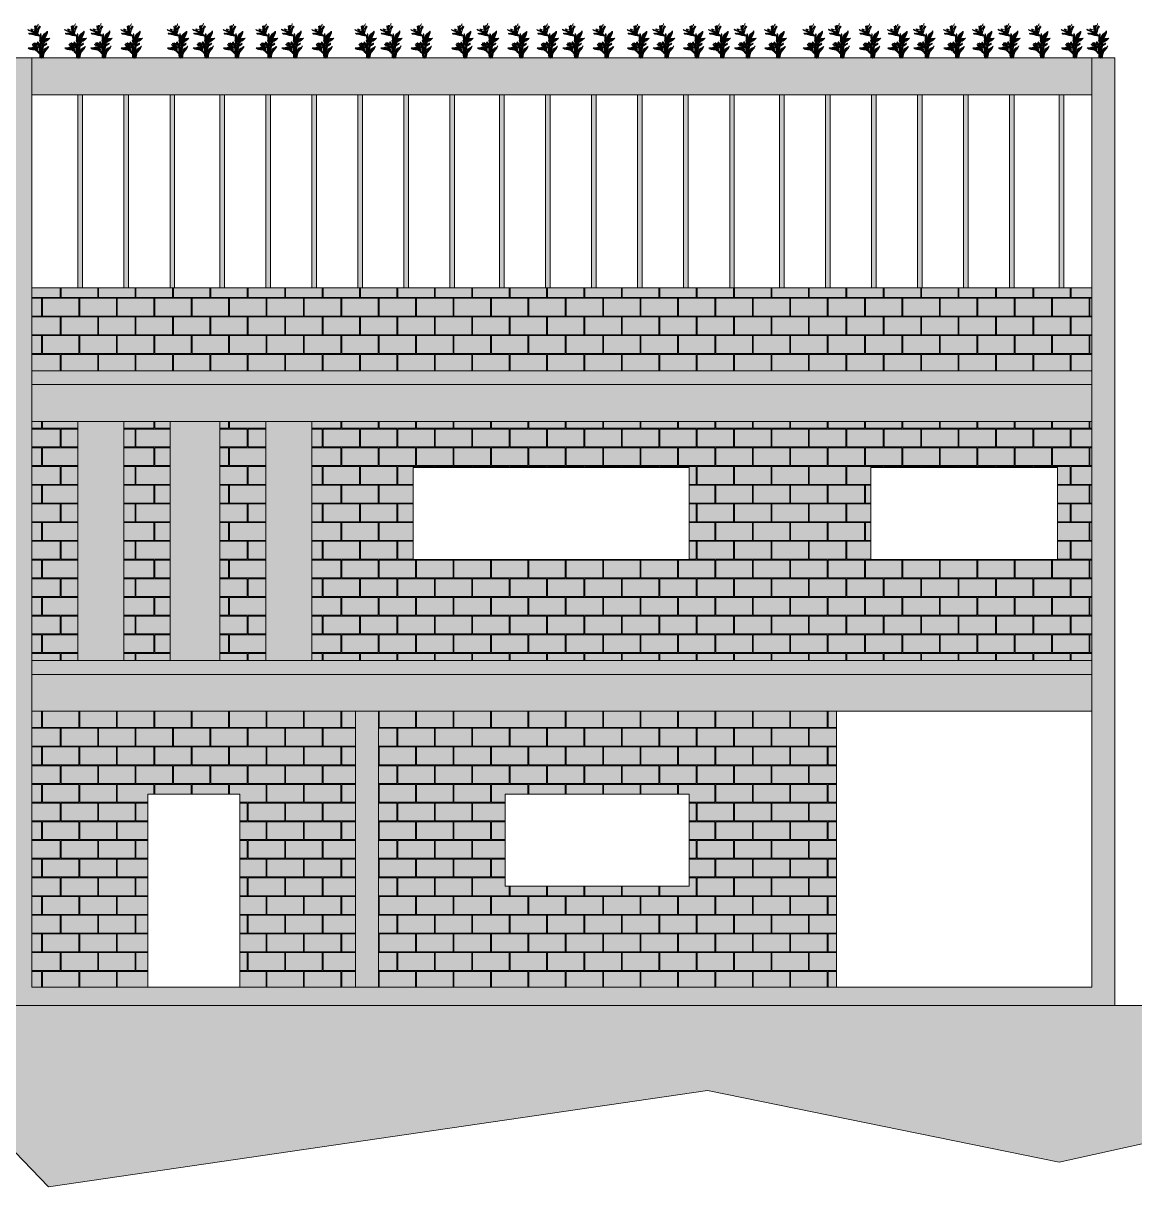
# Model space of a CAD drawing. Header units: millimetres. Extents: x 1551 to 1744, y 1536 to 1676.
# Drawn here: x 1723.19 to 1735.26, y 1535.83 to 1548.67 of the extents above; entities that cross this region are included whole.
import ezdxf

# ---------------------------------------------------------------- set-up
doc = ezdxf.new("R2010")
doc.units = ezdxf.units.MM
doc.layers.add('03_Fina', color=7, linetype='Continuous', lineweight=9)
doc.layers.add('DWGAUTOCAD.COM', color=7, linetype='Continuous')
pattern_1 = [(0, (-189.93441, 15.18747), (0.2032, 0.2032), [0.396875, -0.009525]), (0, (-190.13761, 15.197), (0.2032, 0.2032), [0.396875, -0.009525]), (90, (-189.93441, 15.18747), (-0.2032, 0.2032), [-0.212725, 0.193675]), (90, (-189.94394, 15.18747), (-0.2032, 0.2032), [-0.212725, 0.193675])]

# ---------------------------------------------------------------- blocks, each defined once
blk = doc.blocks.new('A$C30AC3F94')
at = {"layer": '03_Fina', "color": 252, "true_color": 0x939598}
for p, q in [((141, 1662), (141, 1554)), ((141, 1554), (201, 1383)), ((149, 1666), (156, 1658)), ((156, 1658), (160, 1628)), ((160, 1628), (223, 1569)), ((164, 1554), (160, 1550)), ((160, 1550), (164, 1521)), ((178, 1532), (164, 1554)), ((164, 1521), (175, 1498)), ((175, 1584), (178, 1588)), ((178, 1588), (175, 1584)), ((175, 1584), (178, 1562)), ((175, 1498), (178, 1502)), ((178, 1562), (201, 1513)), ((178, 1502), (178, 1532)), ((182, 1584), (186, 1584)), ((186, 1584), (182, 1584)), ((190, 1472), (186, 1457)), ((186, 1457), (208, 1413)), ((190, 1580), (238, 1543)), ((190, 1483), (197, 1491)), ((190, 1483), (190, 1476)), ((197, 1491), (208, 1476)), ((201, 1513), (227, 1476)), ((234, 1472), (208, 1472)), ((208, 1413), (234, 1472)), ((216, 1543), (219, 1547)), ((219, 1547), (216, 1543)), ((216, 1543), (219, 1524)), ((219, 1524), (231, 1502)), ((223, 1569), (364, 1476)), ((223, 1547), (231, 1539)), ((231, 1539), (234, 1521)), ((231, 1502), (234, 1476)), ((234, 1521), (245, 1498)), ((238, 1543), (323, 1491)), ((245, 1498), (253, 1476)), ((253, 1472), (253, 1428)), ((268, 1509), (271, 1513)), ((271, 1513), (268, 1509)), ((268, 1509), (268, 1480)), ((268, 1480), (271, 1476)), ((271, 1405), (271, 1472)), ((275, 1513), (279, 1509)), ((279, 1509), (275, 1513)), ((279, 1506), (286, 1476)), ((286, 1472), (290, 1376)), ((312, 1472), (327, 1472)), ((316, 1476), (323, 1476)), ((323, 1491), (342, 1476)), ((346, 1383), (323, 1454)), ((327, 1472), (383, 1428)), ((342, 1446), (331, 1465)), ((346, 1417), (342, 1446)), ((524, 1439), (532, 1472)), ((547, 1513), (535, 1476)), ((554, 1509), (558, 1428)), ((569, 1930), (573, 1941)), ((602, 1848), (569, 1930)), ((573, 1941), (625, 1889)), ((587, 1892), (587, 1881)), ((621, 1848), (625, 1852)), ((628, 1892), (625, 1974)), ((625, 1889), (628, 1892)), ((628, 1967), (710, 1848)), ((673, 1785), (632, 1844)), ((640, 1915), (643, 1918)), ((643, 1918), (640, 1915)), ((640, 1915), (658, 1840)), ((643, 1829), (710, 1580)), ((647, 1915), (692, 1848)), ((654, 1751), (662, 1744)), ((658, 1428), (714, 1472)), ((662, 1744), (673, 1785)), ((677, 2108), (680, 2112)), ((706, 1662), (677, 1766)), ((680, 2112), (692, 2104)), ((695, 2086), (777, 1918)), ((706, 2011), (695, 2086)), ((703, 1591), (740, 1565)), ((729, 1640), (706, 1662)), ((710, 1848), (751, 1747)), ((710, 1621), (729, 1625)), ((718, 1606), (710, 1621)), ((736, 1469), (710, 1446)), ((710, 1446), (755, 1439)), ((755, 1777), (714, 1837)), ((714, 1506), (732, 1491)), ((736, 1602), (718, 1606)), ((718, 1476), (833, 1565)), ((721, 2008), (725, 2011)), ((777, 1472), (721, 1443)), ((744, 1543), (725, 1521)), ((729, 1625), (729, 1640)), ((803, 1472), (729, 1391)), ((755, 1576), (736, 1602)), ((740, 1565), (744, 1543)), ((744, 2011), (751, 1989)), ((762, 1554), (747, 1517)), ((747, 1517), (755, 1513)), ((751, 1989), (788, 1930)), ((751, 1747), (792, 1662)), ((758, 1796), (755, 1777)), ((773, 1651), (755, 1643)), ((755, 1643), (762, 1584)), ((777, 1621), (755, 1576)), ((755, 1513), (799, 1558)), ((807, 1606), (762, 1554)), ((792, 1673), (773, 1651)), ((792, 1632), (777, 1621)), ((799, 1558), (777, 1580)), ((781, 1476), (785, 1480)), ((785, 1480), (781, 1476)), ((799, 1736), (785, 1703)), ((788, 1889), (796, 1863)), ((788, 1684), (811, 1669)), ((788, 1480), (814, 1498)), ((792, 1662), (792, 1632)), ((796, 1863), (807, 1848)), ((799, 1900), (811, 1889)), ((807, 1848), (799, 1736)), ((859, 1457), (799, 1435)), ((814, 1632), (807, 1606)), ((807, 1476), (829, 1487)), ((811, 1889), (837, 2008)), ((811, 1669), (822, 1844)), ((859, 1673), (814, 1632)), ((814, 1498), (851, 1502)), ((822, 1844), (837, 1911)), ((840, 1647), (825, 1643)), ((829, 1487), (870, 1483)), ((837, 2008), (833, 2000)), ((837, 1911), (844, 1896)), ((844, 1896), (848, 1721)), ((844, 1509), (851, 1532)), ((855, 1509), (844, 1509)), ((848, 2004), (870, 1829)), ((848, 1721), (859, 1718)), ((851, 1532), (848, 1528)), ((866, 1736), (851, 1788)), ((866, 1606), (851, 1591)), ((851, 1591), (859, 1580)), ((851, 1502), (855, 1498)), ((874, 1524), (855, 1509)), ((855, 1498), (881, 1498)), ((859, 1718), (866, 1736)), ((900, 1736), (859, 1695)), ((870, 1703), (859, 1673)), ((859, 1580), (944, 1640)), ((889, 1610), (866, 1606)), ((870, 1829), (881, 1844)), ((892, 1826), (870, 1788)), ((870, 1562), (881, 1573)), ((881, 1543), (870, 1562)), ((870, 1483), (874, 1480)), ((970, 1513), (874, 1524)), ((874, 1480), (926, 1480)), ((877, 1714), (896, 1822)), ((877, 1435), (930, 1465)), ((881, 1848), (900, 1892)), ((881, 1573), (896, 1576)), ((881, 1498), (885, 1495)), ((911, 1803), (885, 1766)), ((907, 1595), (885, 1595)), ((885, 1495), (903, 1495)), ((967, 1532), (889, 1539)), ((896, 1822), (892, 1826)), ((892, 1714), (900, 1707)), ((892, 1654), (900, 1654)), ((896, 1576), (933, 1547)), ((930, 1465), (896, 1457)), ((900, 1892), (915, 1959)), ((903, 1781), (900, 1736)), ((900, 1707), (1078, 1777)), ((903, 1495), (915, 1491)), ((974, 1643), (907, 1595)), ((933, 1967), (911, 1803)), ((915, 1491), (922, 1495)), ((918, 1967), (933, 1967)), ((922, 1495), (926, 1491)), ((922, 1446), (930, 1428)), ((926, 1491), (1008, 1491)), ((926, 1480), (930, 1476)), ((930, 1476), (1037, 1476)), ((930, 1409), (1063, 1446)), ((933, 1591), (952, 1606)), ((996, 1584), (933, 1591)), ((933, 1547), (970, 1536)), ((937, 1446), (1045, 1465)), ((944, 1640), (970, 1647)), ((948, 1573), (944, 1565)), ((944, 1565), (963, 1554)), ((967, 1454), (948, 1450)), ((952, 1606), (959, 1602)), ((963, 1554), (1034, 1547)), ((970, 1536), (967, 1532)), ((970, 1647), (974, 1643)), ((1171, 1513), (970, 1513)), ((974, 1457), (974, 1439)), ((1272, 1699), (996, 1584)), ((1097, 1710), (1000, 1640)), ((1000, 1640), (1011, 1636)), ((1008, 1491), (1011, 1495)), ((1011, 1636), (1286, 1744)), ((1011, 1495), (1089, 1495)), ((1019, 1465), (1022, 1469)), ((1022, 1469), (1019, 1465)), ((1026, 1454), (1019, 1465)), ((1034, 1547), (1075, 1536)), ((1045, 1465), (1041, 1472)), ((1045, 1710), (1056, 1707)), ((1056, 1476), (1060, 1476)), ((1060, 1476), (1056, 1476)), ((1063, 1472), (1063, 1461)), ((1063, 1446), (1082, 1446)), ((1075, 1536), (1164, 1532)), ((1078, 1777), (1138, 1781)), ((1153, 1773), (1082, 1721)), ((1082, 1721), (1097, 1721)), ((1082, 1446), (1190, 1472)), ((1082, 1469), (1123, 1472)), ((1089, 1465), (1082, 1469)), ((1086, 1476), (1089, 1480)), ((1089, 1480), (1086, 1476)), ((1089, 1495), (1093, 1498)), ((1093, 1498), (1112, 1498)), ((1093, 1480), (1123, 1480)), ((1097, 1721), (1097, 1710)), ((1104, 1654), (1115, 1651)), ((1112, 1498), (1119, 1495)), ((1119, 1495), (1123, 1498)), ((1123, 1498), (1153, 1498)), ((1123, 1480), (1127, 1476)), ((1138, 1781), (1149, 1788)), ((1149, 1788), (1153, 1773)), ((1153, 1498), (1156, 1502)), ((1156, 1502), (1179, 1502)), ((1164, 1532), (1175, 1524)), ((1175, 1524), (1171, 1513)), ((1179, 1502), (1182, 1506)), ((1182, 1506), (1205, 1506)), ((1190, 1472), (1208, 1472)), ((1205, 1506), (1238, 1517)), ((1242, 1483), (1212, 1476)), ((1238, 1517), (1260, 1536)), ((1268, 1517), (1242, 1483)), ((1260, 1536), (1272, 1532)), ((1272, 1532), (1268, 1517)), ((1286, 1714), (1272, 1699)), ((1286, 1744), (1327, 1766)), ((1331, 1755), (1290, 1718)), ((1327, 1766), (1331, 1755)), ((4, 1234), (0, 1223)), ((0, 1223), (123, 1104)), ((108, 1205), (4, 1234)), ((56, 1167), (60, 1156)), ((63, 729), (126, 606)), ((71, 751), (74, 747)), ((74, 747), (71, 751)), ((71, 751), (82, 732)), ((78, 1175), (74, 1171)), ((74, 1171), (126, 1119)), ((100, 1160), (78, 1175)), ((86, 725), (126, 680)), ((97, 1190), (100, 1193)), ((100, 1193), (97, 1190)), ((97, 1190), (119, 1171)), ((108, 1160), (100, 1160)), ((104, 1193), (108, 1193)), ((108, 1193), (104, 1193)), ((219, 1201), (108, 1205)), ((141, 1130), (108, 1160)), ((112, 1190), (119, 1190)), ((119, 1190), (134, 1171)), ((119, 1171), (145, 1164)), ((123, 1104), (205, 1048)), ((126, 1119), (149, 1104)), ((138, 1160), (134, 1164)), ((145, 1164), (138, 1160)), ((152, 1112), (141, 1130)), ((152, 1190), (149, 1186)), ((149, 1186), (149, 1179)), ((149, 1179), (201, 1130)), ((149, 1104), (152, 1112)), ((164, 1186), (152, 1190)), ((175, 1190), (164, 1186)), ((164, 1123), (167, 1127)), ((167, 1127), (164, 1123)), ((164, 1123), (178, 1104)), ((171, 1127), (205, 1108)), ((186, 1182), (175, 1190)), ((182, 1141), (186, 1138)), ((186, 1138), (182, 1141)), ((182, 1101), (208, 1067)), ((201, 918), (182, 915)), ((182, 915), (190, 900)), ((186, 1175), (186, 1182)), ((219, 1141), (186, 1175)), ((190, 863), (186, 851)), ((186, 851), (323, 770)), ((190, 900), (231, 863)), ((231, 863), (190, 863)), ((201, 1383), (297, 1186)), ((201, 1130), (227, 1119)), ((205, 1108), (201, 1104)), ((327, 859), (201, 918)), ((205, 1179), (208, 1182)), ((208, 1182), (205, 1179)), ((205, 1179), (260, 1112)), ((205, 1048), (264, 1019)), ((208, 1067), (212, 1074)), ((212, 1182), (238, 1182)), ((212, 1074), (216, 1093)), ((216, 1093), (264, 1037)), ((283, 1182), (219, 1201)), ((231, 1123), (219, 1141)), ((231, 1428), (223, 1379)), ((223, 1379), (238, 1353)), ((223, 1101), (275, 1078)), ((223, 903), (234, 903)), ((227, 1119), (231, 1123)), ((249, 1409), (231, 1428)), ((238, 1353), (245, 1361)), ((238, 1182), (286, 1167)), ((245, 1361), (249, 1409)), ((257, 1376), (249, 1320)), ((249, 1320), (264, 1283)), ((253, 1428), (271, 1405)), ((253, 866), (257, 870)), ((257, 870), (253, 866)), ((253, 866), (286, 837)), ((264, 1383), (257, 1376)), ((260, 1112), (264, 1104)), ((260, 870), (264, 870)), ((264, 870), (260, 870)), ((301, 1335), (264, 1383)), ((264, 1283), (279, 1260)), ((264, 1037), (264, 1067)), ((268, 1149), (290, 1119)), ((268, 1101), (294, 1086)), ((268, 866), (271, 866)), ((271, 866), (268, 866)), ((271, 1156), (271, 1153)), ((271, 1153), (275, 1156)), ((275, 1156), (271, 1156)), ((275, 1063), (305, 1015)), ((305, 1056), (275, 1063)), ((275, 863), (279, 863)), ((279, 863), (275, 863)), ((279, 1260), (290, 1272)), ((279, 1156), (301, 1130)), ((297, 1186), (283, 1182)), ((283, 859), (286, 859)), ((286, 859), (283, 859)), ((283, 814), (286, 818)), ((286, 818), (283, 814)), ((283, 814), (312, 792)), ((286, 1167), (305, 1160)), ((286, 837), (331, 825)), ((290, 1376), (320, 1335)), ((290, 1272), (294, 1309)), ((290, 1119), (297, 1104)), ((290, 855), (320, 844)), ((290, 818), (335, 814)), ((294, 1309), (301, 1324)), ((301, 1260), (294, 1246)), ((294, 1246), (294, 1227)), ((294, 1227), (312, 1205)), ((294, 1086), (305, 1089)), ((301, 1324), (301, 1335)), ((305, 1298), (301, 1260)), ((301, 1130), (312, 1104)), ((305, 1089), (301, 1101)), ((301, 1048), (305, 1056)), ((309, 1019), (301, 1048)), ((305, 1160), (338, 1123)), ((305, 1015), (309, 1019)), ((309, 1305), (312, 1309)), ((312, 1309), (323, 1305)), ((312, 1205), (316, 1208)), ((312, 792), (379, 766)), ((316, 1257), (327, 1260)), ((316, 1208), (316, 1257)), ((316, 1101), (327, 1082)), ((320, 1335), (331, 1342)), ((320, 1037), (338, 989)), ((320, 844), (346, 844)), ((323, 1305), (335, 1283)), ((327, 1193), (323, 1190)), ((323, 1190), (323, 1171)), ((323, 1171), (342, 1153)), ((346, 1015), (323, 1041)), ((323, 770), (379, 747)), ((327, 1260), (331, 1219)), ((331, 1219), (327, 1216)), ((327, 1216), (327, 1193)), ((327, 1082), (327, 1063)), ((327, 1063), (338, 1052)), ((368, 863), (327, 859)), ((331, 825), (383, 825)), ((335, 1409), (335, 1312)), ((335, 1312), (394, 1223)), ((335, 1283), (350, 1264)), ((335, 814), (338, 811)), ((338, 1123), (342, 1104)), ((338, 1052), (346, 1060)), ((338, 989), (346, 1015)), ((338, 811), (372, 811)), ((342, 1331), (346, 1383)), ((342, 1153), (350, 1160)), ((346, 1060), (342, 1101)), ((346, 1164), (350, 1167)), ((350, 1160), (346, 1164)), ((346, 844), (350, 840)), ((350, 1264), (353, 1253)), ((350, 1208), (361, 1212)), ((350, 1167), (350, 1208)), ((350, 840), (376, 840)), ((353, 1253), (368, 1234)), ((361, 974), (353, 967)), ((353, 967), (364, 944)), ((361, 1279), (390, 1312)), ((361, 1212), (364, 1208)), ((364, 1186), (361, 1182)), ((361, 1182), (361, 1112)), ((361, 1112), (364, 1104)), ((368, 970), (361, 974)), ((364, 1208), (364, 1186)), ((364, 944), (372, 952)), ((379, 1327), (368, 1286)), ((368, 1234), (387, 1201)), ((379, 1082), (368, 1101)), ((372, 952), (368, 970)), ((383, 1428), (372, 1409)), ((372, 1409), (379, 1383)), ((372, 1019), (376, 1022)), ((376, 1022), (372, 1019)), ((372, 1019), (387, 974)), ((372, 811), (376, 807)), ((376, 840), (394, 833)), ((376, 807), (394, 807)), ((379, 1383), (379, 1327)), ((379, 747), (379, 1082)), ((379, 1022), (394, 1008)), ((379, 766), (394, 762)), ((383, 825), (394, 822)), ((383, 729), (439, 446)), ((387, 1201), (394, 1179)), ((387, 1123), (387, 1104)), ((387, 1123), (394, 1123)), ((387, 974), (387, 944)), ((387, 944), (394, 941)), ((390, 1312), (390, 1402)), ((390, 1402), (468, 1272)), ((394, 1223), (409, 1257)), ((394, 1063), (394, 1048)), ((394, 1048), (409, 1034)), ((394, 941), (416, 889)), ((398, 1175), (409, 1134)), ((398, 1123), (402, 1119)), ((402, 1119), (398, 1123)), ((398, 1112), (402, 1115)), ((402, 1115), (398, 1112)), ((398, 1112), (398, 1104)), ((398, 1101), (398, 1067)), ((398, 833), (435, 822)), ((398, 822), (428, 807)), ((428, 799), (398, 803)), ((468, 758), (398, 762)), ((402, 1000), (428, 967)), ((402, 729), (405, 710)), ((405, 1342), (420, 1342)), ((405, 1201), (409, 1316)), ((409, 1182), (405, 1201)), ((465, 807), (405, 911)), ((405, 710), (409, 729)), ((409, 1316), (424, 1257)), ((428, 1153), (409, 1182)), ((409, 1134), (420, 1104)), ((409, 1034), (468, 1101)), ((420, 1056), (420, 1101)), ((420, 1101), (450, 1101)), ((428, 1015), (424, 1000)), ((424, 1000), (435, 993)), ((450, 1216), (428, 1153)), ((439, 1004), (428, 1015)), ((428, 967), (450, 903)), ((428, 807), (428, 799)), ((428, 680), (431, 744)), ((439, 1134), (431, 1127)), ((431, 1127), (435, 1104)), ((431, 1041), (435, 1063)), ((442, 1034), (431, 1041)), ((431, 744), (502, 666)), ((435, 993), (439, 1004)), ((435, 822), (476, 766)), ((454, 1179), (439, 1134)), ((502, 1093), (442, 1034)), ((457, 1272), (450, 1253)), ((450, 1253), (450, 1216)), ((450, 903), (495, 840)), ((465, 1216), (454, 1179)), ((461, 1115), (454, 1104)), ((468, 1272), (457, 1272)), ((472, 1167), (461, 1115)), ((465, 1253), (472, 1260)), ((465, 1253), (465, 1216)), ((480, 1048), (465, 1034)), ((465, 1034), (468, 996)), ((498, 773), (465, 807)), ((468, 996), (483, 985)), ((476, 766), (468, 758)), ((472, 1260), (480, 1253)), ((472, 1167), (480, 1167)), ((483, 1138), (472, 1104)), ((472, 729), (491, 643)), ((480, 1253), (498, 1197)), ((480, 1167), (483, 1138)), ((487, 1045), (480, 1048)), ((483, 985), (487, 1045)), ((487, 929), (483, 926)), ((483, 926), (528, 833)), ((513, 877), (487, 929)), ((495, 840), (506, 840)), ((498, 1197), (502, 1145)), ((532, 803), (498, 773)), ((502, 1145), (506, 1141)), ((506, 1108), (502, 1104)), ((506, 1045), (502, 1101)), ((506, 989), (502, 892)), ((506, 1141), (506, 1108)), ((528, 993), (506, 1045)), ((513, 982), (506, 989)), ((506, 840), (513, 877)), ((506, 792), (517, 792)), ((521, 710), (509, 729)), ((535, 903), (513, 982)), ((517, 1197), (524, 1439)), ((517, 1093), (554, 989)), ((517, 915), (535, 863)), ((521, 1101), (532, 1078)), ((550, 1015), (528, 993)), ((528, 833), (532, 803)), ((535, 863), (535, 903)), ((539, 1405), (550, 1405)), ((550, 1405), (539, 1405)), ((539, 1405), (547, 1108)), ((547, 1108), (543, 1104)), ((543, 1104), (550, 1015)), ((547, 751), (554, 740)), ((550, 1402), (558, 1290)), ((554, 989), (587, 1037)), ((569, 963), (554, 948)), ((554, 948), (554, 859)), ((554, 874), (565, 770)), ((554, 740), (554, 751)), ((554, 751), (565, 721)), ((558, 1428), (569, 1391)), ((569, 1342), (558, 1335)), ((558, 1290), (569, 1290)), ((558, 1246), (558, 1231)), ((558, 1231), (565, 1223)), ((558, 1212), (573, 1182)), ((565, 721), (558, 729)), ((587, 1316), (561, 1223)), ((565, 1260), (561, 1257)), ((561, 1257), (565, 1246)), ((561, 1223), (587, 1182)), ((576, 1175), (561, 1190)), ((561, 1138), (569, 1127)), ((569, 1138), (561, 1138)), ((569, 1257), (565, 1260)), ((565, 1246), (569, 1257)), ((565, 1223), (565, 1242)), ((565, 1182), (565, 1164)), ((565, 1164), (576, 1167)), ((573, 1119), (565, 1127)), ((565, 1127), (565, 1104)), ((565, 1101), (569, 1063)), ((565, 1041), (576, 1026)), ((565, 1030), (569, 1011)), ((565, 770), (576, 758)), ((569, 1391), (576, 1383)), ((569, 1290), (569, 1331)), ((569, 1331), (587, 1316)), ((584, 1193), (569, 1190)), ((569, 1127), (569, 1138)), ((569, 1063), (573, 1101)), ((587, 1004), (569, 963)), ((580, 1123), (573, 1119)), ((573, 1104), (576, 1108)), ((576, 1108), (573, 1104)), ((576, 1383), (606, 1405)), ((587, 1182), (576, 1175)), ((576, 1167), (580, 1164)), ((576, 758), (587, 770)), ((580, 1164), (580, 1123)), ((591, 1342), (584, 1364)), ((587, 1037), (584, 1101)), ((587, 959), (584, 863)), ((584, 863), (606, 818)), ((625, 1089), (587, 959)), ((587, 770), (587, 1004)), ((647, 1405), (591, 1342)), ((714, 1364), (595, 1357)), ((595, 736), (610, 792)), ((640, 732), (595, 736)), ((610, 1320), (599, 1108)), ((599, 1108), (606, 1086)), ((606, 1405), (658, 1428)), ((610, 1320), (606, 1316)), ((606, 1086), (625, 1089)), ((606, 818), (706, 941)), ((610, 1387), (688, 1394)), ((610, 792), (654, 874)), ((621, 1368), (613, 1327)), ((628, 770), (714, 859)), ((632, 758), (628, 770)), ((643, 758), (632, 758)), ((930, 729), (636, 613)), ((643, 1387), (640, 1376)), ((666, 755), (640, 740)), ((688, 851), (643, 758)), ((647, 892), (729, 993)), ((654, 1409), (684, 1413)), ((725, 1387), (654, 1372)), ((666, 1394), (662, 1391)), ((662, 1391), (732, 1364)), ((692, 788), (666, 755)), ((684, 1413), (725, 1428)), ((688, 1394), (684, 1387)), ((703, 889), (692, 874)), ((692, 874), (695, 833)), ((718, 848), (692, 788)), ((695, 706), (848, 725)), ((710, 933), (703, 889)), ((706, 941), (710, 933)), ((710, 1402), (930, 1409)), ((729, 1391), (710, 1402)), ((714, 859), (718, 848)), ((747, 892), (718, 803)), ((718, 803), (721, 799)), ((744, 996), (721, 915)), ((721, 915), (725, 911)), ((721, 799), (825, 896)), ((725, 911), (755, 956)), ((729, 993), (744, 996)), ((732, 1364), (863, 1394)), ((758, 1413), (736, 1398)), ((777, 1391), (736, 1391)), ((747, 948), (747, 892)), ((755, 956), (766, 952)), ((758, 729), (758, 755)), ((758, 755), (770, 732)), ((766, 952), (762, 933)), ((770, 1413), (788, 1405)), ((863, 892), (770, 807)), ((770, 807), (785, 818)), ((770, 732), (844, 740)), ((770, 740), (777, 740)), ((777, 1428), (777, 1391)), ((777, 803), (885, 889)), ((777, 740), (807, 762)), ((788, 859), (792, 863)), ((818, 1435), (803, 1405)), ((807, 762), (818, 766)), ((818, 848), (822, 851)), ((818, 766), (840, 784)), ((855, 1428), (825, 1424)), ((825, 896), (870, 929)), ((844, 740), (911, 762)), ((848, 784), (1008, 903)), ((848, 803), (848, 784)), ((848, 725), (851, 718)), ((930, 941), (863, 892)), ((874, 851), (863, 848)), ((870, 929), (892, 933)), ((1000, 933), (881, 870)), ((881, 870), (892, 866)), ((885, 889), (896, 885)), ((896, 744), (885, 736)), ((885, 736), (896, 732)), ((892, 1439), (900, 1428)), ((892, 933), (918, 952)), ((896, 885), (900, 870)), ((915, 747), (896, 744)), ((896, 732), (915, 744)), ((922, 848), (907, 844)), ((911, 762), (926, 773)), ((915, 744), (915, 747)), ((918, 952), (930, 948)), ((918, 751), (922, 747)), ((922, 747), (918, 751)), ((926, 773), (933, 773)), ((930, 948), (930, 941)), ((933, 773), (941, 781)), ((970, 751), (933, 732)), ((941, 781), (970, 792)), ((970, 792), (978, 799)), ((989, 766), (970, 751)), ((978, 799), (1008, 811)), ((1000, 770), (989, 766)), ((1008, 903), (1000, 933)), ((1071, 837), (1000, 770)), ((1008, 811), (1026, 825)), ((1026, 825), (1037, 829)), ((1037, 829), (1056, 844)), ((1056, 844), (1063, 848)), ((1063, 848), (1071, 837)), ((97, 703), (100, 699)), ((126, 680), (249, 628)), ((126, 606), (294, 402)), ((130, 654), (182, 602)), ((164, 651), (134, 658)), ((186, 558), (160, 591)), ((160, 591), (205, 561)), ((182, 636), (164, 651)), ((182, 602), (182, 636)), ((208, 632), (197, 628)), ((197, 628), (205, 584)), ((205, 561), (197, 550)), ((205, 584), (264, 528)), ((219, 621), (208, 632)), ((219, 547), (212, 539)), ((212, 539), (242, 524)), ((216, 532), (231, 506)), ((238, 573), (219, 621)), ((223, 569), (238, 613)), ((231, 506), (257, 509)), ((238, 613), (260, 602)), ((242, 524), (238, 506)), ((249, 628), (320, 576)), ((257, 509), (253, 480)), ((253, 480), (305, 416)), ((286, 476), (257, 509)), ((260, 602), (271, 547)), ((279, 573), (264, 584)), ((264, 528), (279, 573)), ((275, 457), (286, 476)), ((286, 502), (279, 554)), ((283, 587), (312, 558)), ((309, 480), (286, 502)), ((294, 402), (323, 349)), ((335, 454), (297, 461)), ((305, 416), (312, 420)), ((312, 558), (309, 480)), ((312, 420), (331, 487)), ((320, 576), (383, 491)), ((331, 398), (323, 390)), ((323, 390), (327, 379)), ((323, 349), (346, 290)), ((327, 379), (338, 390)), ((379, 465), (331, 532)), ((331, 532), (335, 454)), ((353, 506), (331, 502)), ((331, 487), (350, 402)), ((338, 390), (331, 398)), ((350, 353), (342, 346)), ((342, 346), (346, 335)), ((346, 335), (353, 338)), ((346, 290), (376, 152)), ((350, 402), (361, 390)), ((353, 338), (350, 353)), ((361, 390), (368, 398)), ((368, 398), (379, 465)), ((394, 420), (368, 323)), ((368, 323), (394, 323)), ((383, 450), (372, 439)), ((376, 152), (402, 4)), ((405, 309), (383, 301)), ((383, 301), (383, 268)), ((383, 268), (394, 242)), ((394, 323), (405, 335)), ((394, 242), (416, 123)), ((428, 376), (398, 461)), ((398, 413), (409, 361)), ((402, 4), (450, 22)), ((405, 335), (409, 357)), ((424, 331), (405, 309)), ((416, 123), (424, 130)), ((420, 639), (424, 610)), ((420, 149), (431, 264)), ((424, 130), (420, 149)), ((442, 201), (424, 331)), ((442, 628), (428, 680)), ((435, 387), (428, 376)), ((439, 446), (435, 387)), ((435, 160), (442, 201)), ((435, 89), (435, 160)), ((457, 52), (435, 89)), ((439, 0), (457, 52)), ((446, 584), (442, 628)), ((461, 335), (442, 264)), ((442, 82), (461, 145)), ((454, 576), (446, 584)), ((454, 402), (450, 398)), ((450, 398), (454, 394)), ((454, 394), (450, 390)), ((450, 390), (450, 361)), ((465, 591), (454, 576)), ((457, 446), (454, 442)), ((454, 442), (454, 402)), ((461, 498), (457, 494)), ((457, 494), (457, 446)), ((457, 323), (457, 253)), ((457, 279), (468, 275)), ((468, 238), (457, 245)), ((468, 227), (457, 216)), ((465, 89), (457, 74)), ((468, 547), (461, 521)), ((461, 521), (461, 498)), ((461, 145), (468, 238)), ((468, 621), (465, 591)), ((468, 413), (465, 394)), ((465, 394), (472, 379)), ((472, 379), (465, 372)), ((465, 372), (465, 361)), ((472, 71), (465, 89)), ((491, 643), (468, 621)), ((468, 547), (472, 550)), ((472, 550), (468, 547)), ((476, 428), (468, 413)), ((476, 476), (472, 472)), ((472, 472), (472, 442)), ((472, 442), (476, 428)), ((472, 33), (472, 71)), ((483, 22), (472, 33)), ((476, 547), (483, 539)), ((483, 517), (476, 494)), ((476, 494), (476, 476)), ((487, 357), (480, 119)), ((480, 119), (483, 86)), ((483, 539), (483, 532)), ((483, 532), (491, 524)), ((491, 524), (483, 517)), ((483, 86), (491, 71)), ((498, 33), (483, 22)), ((491, 405), (487, 387)), ((487, 387), (491, 379)), ((491, 379), (487, 361)), ((498, 454), (491, 431)), ((491, 431), (491, 405)), ((491, 71), (543, 204)), ((495, 554), (569, 643)), ((502, 498), (498, 454)), ((506, 30), (498, 33)), ((502, 666), (509, 658)), ((506, 506), (513, 513)), ((509, 658), (521, 673)), ((524, 621), (509, 632)), ((513, 513), (521, 498)), ((517, 602), (524, 587)), ((521, 673), (521, 710)), ((521, 498), (524, 461)), ((532, 628), (524, 621)), ((524, 461), (528, 457)), ((528, 67), (524, 19)), ((532, 558), (528, 554)), ((528, 554), (532, 539)), ((528, 457), (528, 431)), ((528, 431), (532, 428)), ((539, 89), (528, 67)), ((535, 677), (532, 628)), ((535, 554), (532, 558)), ((532, 539), (535, 554)), ((532, 535), (535, 532)), ((532, 428), (532, 409)), ((532, 409), (535, 405)), ((535, 532), (539, 539)), ((539, 521), (535, 517)), ((535, 517), (535, 491)), ((535, 491), (539, 487)), ((535, 405), (535, 361)), ((539, 684), (587, 714)), ((554, 487), (539, 521)), ((539, 487), (539, 465)), ((539, 465), (547, 450)), ((543, 204), (539, 357)), ((543, 606), (591, 591)), ((547, 450), (554, 465)), ((550, 439), (547, 435)), ((547, 435), (550, 428)), ((554, 435), (550, 439)), ((550, 428), (554, 435)), ((595, 651), (554, 617)), ((554, 465), (554, 487)), ((565, 587), (558, 249)), ((558, 249), (565, 245)), ((565, 245), (602, 309)), ((632, 651), (569, 625)), ((628, 636), (573, 662)), ((573, 662), (591, 643)), ((658, 677), (576, 654)), ((580, 387), (584, 372)), ((606, 692), (584, 688)), ((584, 688), (602, 684)), ((584, 416), (584, 390)), ((584, 390), (587, 387)), ((584, 372), (591, 379)), ((584, 26), (599, 100)), ((591, 19), (584, 26)), ((587, 714), (621, 714)), ((587, 539), (606, 599)), ((595, 539), (587, 539)), ((595, 513), (587, 509)), ((587, 509), (587, 498)), ((587, 498), (595, 491)), ((591, 491), (587, 487)), ((587, 487), (591, 476)), ((595, 465), (587, 461)), ((587, 461), (595, 454)), ((587, 428), (591, 416)), ((591, 416), (587, 428)), ((587, 387), (591, 413)), ((591, 379), (587, 383)), ((625, 639), (591, 628)), ((591, 628), (621, 628)), ((595, 487), (591, 491)), ((591, 476), (595, 487)), ((591, 260), (595, 257)), ((602, 26), (591, 19)), ((632, 658), (595, 651)), ((595, 573), (595, 539)), ((595, 491), (595, 513)), ((595, 454), (595, 465)), ((599, 100), (595, 212)), ((677, 357), (599, 260)), ((599, 260), (599, 271)), ((602, 684), (606, 692)), ((625, 602), (602, 584)), ((602, 361), (625, 602)), ((602, 309), (602, 357)), ((613, 242), (602, 26)), ((606, 599), (613, 576)), ((606, 271), (613, 242)), ((643, 335), (610, 290)), ((617, 297), (640, 290)), ((621, 714), (695, 706)), ((625, 569), (621, 335)), ((621, 335), (647, 342)), ((625, 309), (625, 301)), ((632, 309), (625, 309)), ((736, 688), (628, 636)), ((628, 316), (632, 309)), ((714, 439), (643, 364)), ((643, 364), (643, 361)), ((699, 357), (643, 297)), ((654, 654), (751, 677)), ((662, 662), (654, 654)), ((684, 651), (662, 662)), ((662, 383), (666, 387)), ((666, 387), (662, 383)), ((662, 364), (688, 387)), ((751, 428), (680, 361)), ((692, 394), (699, 402)), ((699, 402), (729, 428)), ((703, 361), (706, 364)), ((706, 364), (703, 361)), ((706, 666), (725, 662)), ((710, 364), (751, 402)), ((725, 587), (714, 535)), ((714, 535), (718, 532)), ((721, 461), (714, 439)), ((718, 532), (718, 487)), ((718, 487), (721, 483)), ((721, 483), (721, 461)), ((729, 595), (792, 654)), ((729, 428), (747, 431)), ((732, 565), (744, 587)), ((732, 521), (732, 565)), ((736, 517), (732, 521)), ((732, 405), (736, 409)), ((736, 409), (732, 405)), ((736, 454), (736, 517)), ((740, 450), (736, 454)), ((747, 454), (740, 450)), ((766, 613), (747, 595)), ((751, 528), (747, 524)), ((747, 524), (747, 491)), ((747, 491), (751, 476)), ((751, 476), (747, 472)), ((747, 472), (747, 454)), ((747, 431), (751, 428)), ((770, 599), (751, 547)), ((751, 547), (751, 528)), ((755, 409), (758, 413)), ((758, 413), (822, 461)), ((851, 718), (762, 692)), ((762, 692), (766, 680)), ((785, 617), (766, 613)), ((766, 547), (792, 610)), ((766, 472), (766, 547)), ((777, 468), (766, 472)), ((773, 617), (799, 639)), ((773, 606), (777, 610)), ((792, 487), (777, 468)), ((792, 610), (785, 617)), ((792, 654), (922, 669)), ((814, 591), (792, 487)), ((799, 639), (840, 647)), ((807, 491), (818, 561)), ((818, 487), (807, 491)), ((818, 714), (833, 710)), ((818, 561), (837, 599)), ((833, 498), (818, 487)), ((822, 461), (855, 480)), ((837, 517), (833, 498)), ((837, 599), (840, 613)), ((848, 535), (837, 517)), ((840, 613), (859, 636)), ((855, 569), (848, 535)), ((859, 636), (851, 643)), ((885, 621), (855, 569)), ((855, 524), (877, 584)), ((859, 506), (855, 524)), ((855, 480), (885, 491)), ((874, 509), (859, 506)), ((896, 524), (874, 509)), ((877, 584), (900, 617)), ((915, 654), (885, 621)), ((885, 491), (896, 498)), ((903, 558), (896, 524)), ((896, 498), (963, 509)), ((900, 617), (926, 643)), ((922, 654), (915, 654)), ((915, 532), (926, 610)), ((930, 591), (915, 550)), ((930, 528), (915, 532)), ((926, 643), (922, 654)), ((926, 610), (967, 654)), ((963, 632), (930, 591)), ((985, 621), (930, 528)), ((941, 632), (944, 636)), ((944, 636), (941, 632)), ((944, 550), (944, 539)), ((952, 673), (1008, 673)), ((982, 643), (963, 632)), ((970, 573), (963, 547)), ((963, 547), (974, 543)), ((963, 509), (996, 521)), ((967, 654), (978, 654)), ((989, 602), (970, 573)), ((974, 543), (996, 554)), ((978, 654), (982, 643)), ((1022, 666), (985, 621)), ((1037, 654), (989, 602)), ((996, 554), (1000, 569)), ((996, 521), (1034, 524)), ((1000, 569), (1022, 602)), ((1004, 625), (1008, 628)), ((1008, 628), (1004, 625)), ((1008, 673), (1022, 666)), ((1015, 565), (1030, 591)), ((1019, 554), (1015, 565)), ((1041, 554), (1019, 554)), ((1022, 602), (1075, 654)), ((1030, 591), (1078, 636)), ((1034, 524), (1056, 532)), ((1041, 666), (1037, 662)), ((1037, 662), (1037, 654)), ((1067, 662), (1041, 666)), ((1048, 561), (1041, 554)), ((1075, 602), (1048, 569)), ((1048, 569), (1048, 561)), ((1056, 532), (1075, 532)), ((1075, 654), (1067, 662)), ((1067, 569), (1112, 621)), ((1071, 561), (1067, 569)), ((1097, 561), (1071, 561)), ((1108, 625), (1075, 602)), ((1075, 532), (1089, 539)), ((1082, 643), (1086, 647)), ((1086, 647), (1093, 647)), ((1086, 595), (1089, 599)), ((1089, 599), (1086, 595)), ((1089, 539), (1108, 539)), ((1093, 647), (1119, 632)), ((1104, 573), (1097, 561)), ((1104, 606), (1108, 610)), ((1108, 610), (1104, 606)), ((1138, 599), (1104, 573)), ((1112, 621), (1108, 625)), ((1108, 539), (1112, 543)), ((1112, 543), (1130, 543)), ((1119, 632), (1141, 610)), ((1130, 543), (1134, 547)), ((1134, 547), (1160, 547)), ((1141, 610), (1138, 599)), ((1141, 636), (1264, 632)), ((1156, 576), (1149, 569)), ((1149, 569), (1153, 565)), ((1164, 606), (1153, 602)), ((1153, 602), (1156, 595)), ((1153, 565), (1175, 565)), ((1156, 595), (1167, 599)), ((1186, 584), (1156, 576)), ((1160, 547), (1179, 554)), ((1167, 599), (1164, 606)), ((1175, 565), (1238, 584)), ((1179, 554), (1197, 554)), ((1190, 599), (1186, 595)), ((1186, 595), (1186, 584)), ((1205, 595), (1190, 599)), ((1201, 621), (1197, 617)), ((1197, 617), (1208, 610)), ((1197, 554), (1208, 561)), ((1223, 621), (1201, 621)), ((1234, 595), (1205, 595)), ((1208, 610), (1227, 613)), ((1208, 561), (1238, 565)), ((1227, 613), (1223, 621)), ((1238, 599), (1234, 595)), ((1238, 565), (1286, 606)), ((1249, 595), (1238, 599)), ((1238, 584), (1249, 595)), ((1264, 632), (1309, 639)), ((1309, 632), (1290, 610)), ((1309, 639), (1301, 643))]:
    blk.add_line(p, q, dxfattribs=at)
for centre, radius, start, end in [((-268, 959), 814, 16.87347, 39.27105), ((837, 1543), 22.3, 288.43495, 99.46232), ((186, 855), 178, 2.33731, 64.48613), ((829, 1461), 37.2, 221.18592, 307.87498), ((521, 591), 40.9, 105.25512, 235.00798), ((509, 19), 14.9, 108.43495, 0), ((740, 74), 197, 136.50744, 175.76361), ((907, 573), 96.7, 81.25384, 168.69007), ((996, 468), 219, 49.08562, 102.42594)]:
    blk.add_arc(centre, radius, start, end, dxfattribs=at)

msp = doc.modelspace()

# ---------------------------------------------------------------- hatches: boundary and pattern name
at = {"layer": '03_Fina', "true_color": 0x000000}
h = msp.add_hatch(color=18, dxfattribs=at)
h.dxf.hatch_style = 1
h.paths.add_polyline_path([(1719.023, 1548.302), (1718.823, 1548.302), (1718.823, 1538.002), (1735.048, 1538.002), (1735.048, 1548.302), (1734.798, 1548.302), (1734.798, 1538.202), (1723.283, 1538.202), (1723.283, 1548.302), (1723.083, 1548.302), (1723.083, 1538.202), (1719.023, 1538.202)])
h.paths.add_polyline_path([(1734.798, 1548.302), (1723.283, 1548.302), (1723.283, 1547.902), (1734.798, 1547.902)], flags=17)
h.paths.add_polyline_path([(1723.083, 1548.302), (1719.023, 1548.302), (1719.023, 1547.902), (1723.083, 1547.902)], flags=17)
h.paths.add_polyline_path([(1723.083, 1544.752), (1719.023, 1544.752), (1719.023, 1544.352), (1723.083, 1544.352)], flags=17)
h.paths.add_polyline_path([(1734.798, 1544.752), (1723.283, 1544.752), (1723.283, 1544.352), (1734.798, 1544.352)], flags=17)
h.paths.add_polyline_path([(1734.798, 1541.602), (1723.283, 1541.602), (1723.283, 1541.202), (1734.798, 1541.202)], flags=17)
h.paths.add_polyline_path([(1723.083, 1541.602), (1719.023, 1541.602), (1719.023, 1541.202), (1723.083, 1541.202)], flags=17)
h.paths.add_polyline_path([(1723.083, 1541.752), (1719.023, 1541.752), (1719.023, 1541.602), (1723.083, 1541.602)], flags=17)
h.paths.add_polyline_path([(1734.798, 1541.752), (1723.283, 1541.752), (1723.283, 1541.602), (1734.798, 1541.602)], flags=17)
h.paths.add_polyline_path([(1734.798, 1544.902), (1723.283, 1544.902), (1723.283, 1544.752), (1734.798, 1544.752)], flags=17)
h.paths.add_polyline_path([(1723.083, 1544.902), (1719.023, 1544.902), (1719.023, 1544.752), (1723.083, 1544.752)], flags=17)
at = {"layer": '03_Fina', "true_color": 0xcd6928}
h = msp.add_hatch(color=32, dxfattribs=at)
h.dxf.hatch_style = 1
h.paths.add_polyline_path([(1723.833, 1547.902), (1723.783, 1547.902), (1723.783, 1545.802), (1723.833, 1545.802)])
h.paths.add_polyline_path([(1724.333, 1547.902), (1724.283, 1547.902), (1724.283, 1545.802), (1724.333, 1545.802)])
h.paths.add_polyline_path([(1724.833, 1547.902), (1724.783, 1547.902), (1724.783, 1545.802), (1724.833, 1545.802)])
h.paths.add_polyline_path([(1725.373, 1547.902), (1725.323, 1547.902), (1725.323, 1545.802), (1725.373, 1545.802)])
h.paths.add_polyline_path([(1725.873, 1547.902), (1725.823, 1547.902), (1725.823, 1545.802), (1725.873, 1545.802)])
h.paths.add_polyline_path([(1726.373, 1547.902), (1726.323, 1547.902), (1726.323, 1545.802), (1726.373, 1545.802)])
h.paths.add_polyline_path([(1726.873, 1547.902), (1726.823, 1547.902), (1726.823, 1545.802), (1726.873, 1545.802)])
h.paths.add_polyline_path([(1727.373, 1547.902), (1727.323, 1547.902), (1727.323, 1545.802), (1727.373, 1545.802)])
h.paths.add_polyline_path([(1727.873, 1547.902), (1727.823, 1547.902), (1727.823, 1545.802), (1727.873, 1545.802)])
h.paths.add_polyline_path([(1728.413, 1547.902), (1728.363, 1547.902), (1728.363, 1545.802), (1728.413, 1545.802)])
h.paths.add_polyline_path([(1728.913, 1547.902), (1728.863, 1547.902), (1728.863, 1545.802), (1728.913, 1545.802)])
h.paths.add_polyline_path([(1729.413, 1547.902), (1729.363, 1547.902), (1729.363, 1545.802), (1729.413, 1545.802)])
h.paths.add_polyline_path([(1729.913, 1547.902), (1729.863, 1547.902), (1729.863, 1545.802), (1729.913, 1545.802)])
h.paths.add_polyline_path([(1730.413, 1547.902), (1730.363, 1547.902), (1730.363, 1545.802), (1730.413, 1545.802)])
h.paths.add_polyline_path([(1730.913, 1547.902), (1730.863, 1547.902), (1730.863, 1545.802), (1730.913, 1545.802)])
h.paths.add_polyline_path([(1731.453, 1547.902), (1731.403, 1547.902), (1731.403, 1545.802), (1731.453, 1545.802)])
h.paths.add_polyline_path([(1731.953, 1547.902), (1731.903, 1547.902), (1731.903, 1545.802), (1731.953, 1545.802)])
h.paths.add_polyline_path([(1732.453, 1547.902), (1732.403, 1547.902), (1732.403, 1545.802), (1732.453, 1545.802)])
h.paths.add_polyline_path([(1732.953, 1547.902), (1732.903, 1547.902), (1732.903, 1545.802), (1732.953, 1545.802)])
h.paths.add_polyline_path([(1733.453, 1547.902), (1733.403, 1547.902), (1733.403, 1545.802), (1733.453, 1545.802)])
h.paths.add_polyline_path([(1733.953, 1547.902), (1733.903, 1547.902), (1733.903, 1545.802), (1733.953, 1545.802)])
h.paths.add_polyline_path([(1734.493, 1547.902), (1734.443, 1547.902), (1734.443, 1545.802), (1734.493, 1545.802)])
at = {"layer": '03_Fina', "true_color": 0x716356}
h = msp.add_hatch(color=251, dxfattribs=at)
h.dxf.hatch_style = 1
h.paths.add_polyline_path([(1723.783, 1544.352), (1723.283, 1544.352), (1723.283, 1541.752), (1723.783, 1541.752)])
h.paths.add_polyline_path([(1724.283, 1541.752), (1724.783, 1541.752), (1724.783, 1544.352), (1724.283, 1544.352)])
h.paths.add_polyline_path([(1725.823, 1544.352), (1725.323, 1544.352), (1725.323, 1541.752), (1725.823, 1541.752)])
h.paths.add_polyline_path([(1726.323, 1541.752), (1734.798, 1541.752), (1734.798, 1544.352), (1726.323, 1544.352)])
h.paths.add_polyline_path([(1727.423, 1542.852), (1727.423, 1543.852), (1730.423, 1543.852), (1730.423, 1542.852)], flags=16)
h.paths.add_polyline_path([(1732.398, 1542.852), (1732.398, 1543.852), (1734.423, 1543.852), (1734.423, 1542.852)], flags=16)
h.paths.add_polyline_path([(1725.541, 1540.302), (1725.541, 1538.202), (1726.798, 1538.202), (1726.798, 1541.202), (1723.283, 1541.202), (1723.283, 1538.202), (1724.541, 1538.202), (1724.541, 1540.302)])
h.paths.add_polyline_path([(1727.048, 1541.202), (1727.048, 1538.202), (1732.023, 1538.202), (1732.023, 1541.202)])
h.paths.add_polyline_path([(1728.423, 1540.302), (1730.423, 1540.302), (1730.423, 1539.302), (1728.423, 1539.302)], flags=16)
h.paths.add_polyline_path([(1723.283, 1545.802), (1723.283, 1544.902), (1734.798, 1544.902), (1734.798, 1545.802)])
at = {"layer": '03_Fina', "true_color": 0x000000}
h = msp.add_hatch(dxfattribs=at)
h.set_pattern_fill('AR-B816C', color=18, scale=0.001)
h.set_pattern_definition(pattern_1)
h.paths.add_polyline_path([(1723.283, 1545.802), (1723.283, 1544.902), (1734.798, 1544.902), (1734.798, 1545.802)])
h = msp.add_hatch(dxfattribs=at)
h.set_pattern_fill('AR-B816C', color=18, scale=0.001)
h.set_pattern_definition(pattern_1)
h.paths.add_polyline_path([(1726.323, 1541.752), (1734.798, 1541.752), (1734.798, 1544.352), (1726.323, 1544.352)])
h.paths.add_polyline_path([(1727.423, 1543.852), (1730.423, 1543.852), (1730.423, 1542.852), (1727.423, 1542.852)], flags=16)
h.paths.add_polyline_path([(1732.398, 1543.852), (1734.423, 1543.852), (1734.423, 1542.852), (1732.398, 1542.852)], flags=16)
h.paths.add_polyline_path([(1725.823, 1544.352), (1725.323, 1544.352), (1725.323, 1541.752), (1725.823, 1541.752)])
h.paths.add_polyline_path([(1724.283, 1541.752), (1724.783, 1541.752), (1724.783, 1544.352), (1724.283, 1544.352)])
h.paths.add_polyline_path([(1723.783, 1544.352), (1723.283, 1544.352), (1723.283, 1541.752), (1723.783, 1541.752)])
at = {"layer": '03_Fina', "true_color": 0x7aafdf}
h = msp.add_hatch(color=143, dxfattribs=at)
h.dxf.hatch_style = 1
h.set_gradient(color1=(25, 38, 82), color2=(34, 52, 110))
h.paths.add_polyline_path([(1724.283, 1544.352), (1723.783, 1544.352), (1723.783, 1541.752), (1724.283, 1541.752)])
h.paths.add_polyline_path([(1724.783, 1541.752), (1725.323, 1541.752), (1725.323, 1544.352), (1724.783, 1544.352)])
h.paths.add_polyline_path([(1726.323, 1544.352), (1725.823, 1544.352), (1725.823, 1541.752), (1726.323, 1541.752)])
at = {"layer": '03_Fina', "true_color": 0x000000}
h = msp.add_hatch(dxfattribs=at)
h.set_pattern_fill('AR-B816C', color=18, scale=0.001)
h.set_pattern_definition(pattern_1)
h.paths.add_polyline_path([(1726.798, 1541.202), (1723.283, 1541.202), (1723.283, 1538.202), (1724.541, 1538.202), (1724.541, 1540.302), (1725.541, 1540.302), (1725.541, 1538.202), (1726.798, 1538.202)])
h.paths.add_polyline_path([(1727.048, 1538.202), (1732.023, 1538.202), (1732.023, 1541.202), (1727.048, 1541.202)])
h.paths.add_polyline_path([(1728.423, 1540.302), (1730.423, 1540.302), (1730.423, 1539.302), (1728.423, 1539.302)], flags=16)
h = msp.add_hatch(color=18, dxfattribs=at)
h.dxf.hatch_style = 1
h.paths.add_polyline_path([(1727.048, 1541.202), (1726.798, 1541.202), (1726.798, 1538.202), (1727.048, 1538.202)])
h = msp.add_hatch(dxfattribs=at)
h.set_pattern_fill('ANSI36', color=18, scale=0.07)
h.set_pattern_definition([(45, (-189.9344, 15.18747), (0.117865862, 0.432174826), [0.555625, -0.111125, 0, -0.111125])])
h.paths.add_polyline_path([(1718.823, 1538.002), (1712.808, 1538.002), (1713.742, 1536.946), (1716.494, 1536.654), (1717.685, 1536.743), (1718.53, 1535.832), (1722.516, 1537.013), (1723.461, 1536.034), (1730.622, 1537.081), (1734.442, 1536.302), (1738.303, 1537.158), (1741.656, 1536.743), (1742.259, 1538.002), (1735.048, 1538.002)])

# ---------------------------------------------------------------- linework, layer by layer
at = {"layer": '03_Fina'}
for p, q in [((1718.823, 1548.302), (1735.048, 1548.302)), ((1723.283, 1548.302), (1723.283, 1538.202)), ((1734.798, 1548.302), (1734.798, 1538.202)), ((1735.048, 1548.302), (1735.048, 1538.002)), ((1723.283, 1547.902), (1734.798, 1547.902)), ((1723.783, 1547.902), (1723.783, 1545.802)), ((1723.833, 1547.902), (1723.833, 1545.802)), ((1724.283, 1547.902), (1724.283, 1545.802)), ((1724.333, 1547.902), (1724.333, 1545.802)), ((1724.783, 1547.902), (1724.783, 1545.802)), ((1724.833, 1547.902), (1724.833, 1545.802)), ((1725.323, 1547.902), (1725.323, 1545.802)), ((1725.373, 1547.902), (1725.373, 1545.802)), ((1725.823, 1547.902), (1725.823, 1545.802)), ((1725.873, 1547.902), (1725.873, 1545.802)), ((1726.323, 1547.902), (1726.323, 1545.802)), ((1726.373, 1547.902), (1726.373, 1545.802)), ((1726.823, 1547.902), (1726.823, 1545.802)), ((1726.873, 1547.902), (1726.873, 1545.802)), ((1727.323, 1547.902), (1727.323, 1545.802)), ((1727.373, 1547.902), (1727.373, 1545.802)), ((1727.823, 1547.902), (1727.823, 1545.802)), ((1727.873, 1547.902), (1727.873, 1545.802)), ((1728.363, 1547.902), (1728.363, 1545.802)), ((1728.413, 1547.902), (1728.413, 1545.802)), ((1728.863, 1547.902), (1728.863, 1545.802)), ((1728.913, 1547.902), (1728.913, 1545.802)), ((1729.363, 1547.902), (1729.363, 1545.802)), ((1729.413, 1547.902), (1729.413, 1545.802)), ((1729.863, 1547.902), (1729.863, 1545.802)), ((1729.913, 1547.902), (1729.913, 1545.802)), ((1730.363, 1547.902), (1730.363, 1545.802)), ((1730.413, 1547.902), (1730.413, 1545.802)), ((1730.863, 1547.902), (1730.863, 1545.802)), ((1730.913, 1547.902), (1730.913, 1545.802)), ((1731.403, 1547.902), (1731.403, 1545.802)), ((1731.453, 1547.902), (1731.453, 1545.802)), ((1731.903, 1547.902), (1731.903, 1545.802)), ((1731.953, 1547.902), (1731.953, 1545.802)), ((1732.403, 1547.902), (1732.403, 1545.802)), ((1732.453, 1547.902), (1732.453, 1545.802)), ((1732.903, 1547.902), (1732.903, 1545.802)), ((1732.953, 1547.902), (1732.953, 1545.802)), ((1733.403, 1547.902), (1733.403, 1545.802)), ((1733.453, 1547.902), (1733.453, 1545.802)), ((1733.903, 1547.902), (1733.903, 1545.802)), ((1733.953, 1547.902), (1733.953, 1545.802)), ((1734.443, 1547.902), (1734.443, 1545.802)), ((1734.493, 1547.902), (1734.493, 1545.802)), ((1723.283, 1545.802), (1734.798, 1545.802)), ((1723.283, 1544.902), (1734.798, 1544.902)), ((1723.283, 1544.752), (1734.798, 1544.752)), ((1723.283, 1544.352), (1734.798, 1544.352)), ((1723.783, 1544.352), (1723.783, 1541.752)), ((1724.283, 1544.352), (1724.283, 1541.752)), ((1724.783, 1544.352), (1724.783, 1541.752)), ((1725.323, 1544.352), (1725.323, 1541.752)), ((1725.823, 1544.352), (1725.823, 1541.752)), ((1726.323, 1544.352), (1726.323, 1541.752)), ((1727.423, 1543.852), (1730.423, 1543.852)), ((1727.423, 1543.852), (1727.423, 1542.852)), ((1730.423, 1543.852), (1730.423, 1542.852)), ((1732.398, 1543.852), (1734.423, 1543.852)), ((1732.398, 1542.852), (1732.398, 1543.852)), ((1734.423, 1543.852), (1734.423, 1542.852)), ((1727.423, 1542.852), (1730.423, 1542.852)), ((1732.398, 1542.852), (1734.423, 1542.852)), ((1723.283, 1541.752), (1734.798, 1541.752)), ((1723.283, 1541.602), (1734.798, 1541.602)), ((1723.283, 1541.202), (1734.798, 1541.202)), ((1726.798, 1541.202), (1726.798, 1538.202)), ((1727.048, 1541.202), (1727.048, 1538.202)), ((1732.023, 1541.202), (1732.023, 1538.202)), ((1724.541, 1540.302), (1724.541, 1538.202)), ((1724.541, 1540.302), (1725.541, 1540.302)), ((1725.541, 1540.302), (1725.541, 1538.202)), ((1728.423, 1540.302), (1730.423, 1540.302)), ((1728.423, 1540.302), (1728.423, 1539.302)), ((1730.423, 1540.302), (1730.423, 1539.302)), ((1728.423, 1539.302), (1730.423, 1539.302)), ((1723.283, 1538.202), (1734.798, 1538.202)), ((1718.823, 1538.002), (1735.048, 1538.002)), ((1735.048, 1538.002), (1742.259, 1538.002)), ((1723.461, 1536.034), (1730.622, 1537.081)), ((1730.622, 1537.081), (1734.442, 1536.302)), ((1734.442, 1536.302), (1738.303, 1537.158)), ((1722.516, 1537.013), (1723.461, 1536.034))]:
    msp.add_line(p, q, dxfattribs=at)

# ---------------------------------------------------------------- block references
at = {"layer": 'DWGAUTOCAD.COM', "xscale": -0.0001780032705780196, "yscale": 0.0001780032705780196, "zscale": 0.0001780032705780196}
for p in [(1723.476, 1548.298), (1723.875, 1548.298), (1724.154, 1548.299), (1724.484, 1548.298), (1724.989, 1548.298), (1725.268, 1548.299), (1725.598, 1548.298), (1725.953, 1548.298), (1726.232, 1548.299), (1726.561, 1548.298), (1727.026, 1548.298), (1727.305, 1548.299), (1727.635, 1548.298), (1728.077, 1548.298), (1728.356, 1548.299), (1728.686, 1548.298), (1729.005, 1548.298), (1729.284, 1548.299), (1729.614, 1548.298), (1729.987, 1548.298), (1730.266, 1548.299), (1730.595, 1548.298), (1730.871, 1548.298), (1731.15, 1548.299), (1731.479, 1548.298), (1731.896, 1548.298), (1732.175, 1548.299), (1732.505, 1548.298), (1732.815, 1548.298), (1733.095, 1548.299), (1733.424, 1548.298), (1733.737, 1548.298), (1734.017, 1548.299), (1734.346, 1548.298), (1734.702, 1548.298), (1734.981, 1548.299)]:
    msp.add_blockref('A$C30AC3F94', p, dxfattribs=at)

doc.saveas('drawing.dxf')
